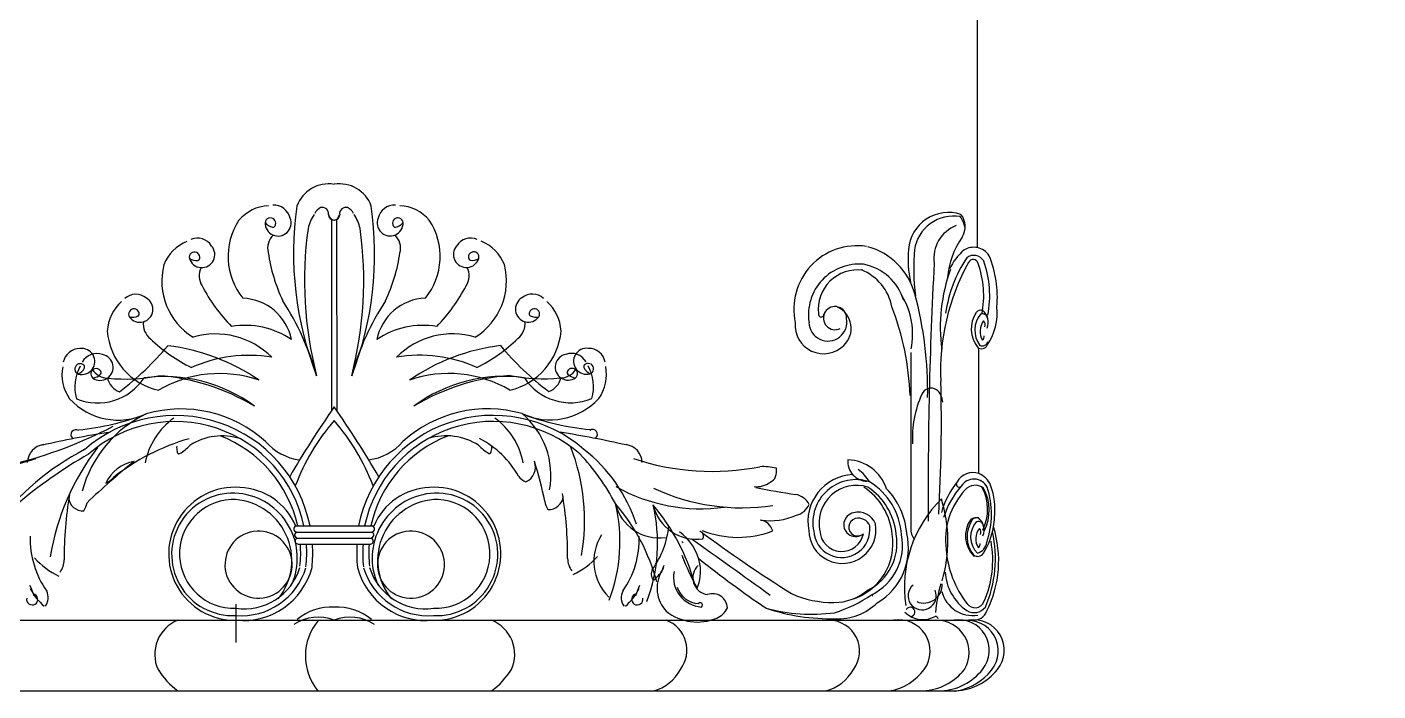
# Model space of a CAD drawing. Header units: millimetres. Extents: x -1550 to 1550, y 0 to 6000.
# Drawn here: x -907 to 2, y 4912 to 5359 of the extents above; entities that cross this region are included whole.
import ezdxf

# ---------------------------------------------------------------- set-up
doc = ezdxf.new("R2010")
doc.units = ezdxf.units.MM
doc.layers.add('L-07细线', color=8, linetype='Continuous')

msp = doc.modelspace()

# ---------------------------------------------------------------- wipeouts: each hides what was drawn before it
at = {"color": 250, "lineweight": -3}
msp.add_wipeout([(-1549.91, 0.24), (-1549.91, 565.12), (-1493.48, 565.13), (-1493.47, 615.39), (-1485.1, 615.39), (-1462.91, 615.39), (-1421.47, 636.15), (-1385.72, 673.92), (-1368.47, 735.39), (-1348.48, 735.39), (-1348.47, 1041), (-1383.27, 1041), (-1402.99, 1103.7), (-1422.48, 1125), (-1460.08, 1147.74), (-1486.12, 1174.92), (-1501.71, 1200.49), (-1516.24, 1250), (-1549.91, 1250), (-1549.91, 1300), (-1173.48, 1300), (-1194.21, 1310.64), (-1212.19, 1326.92), (-1225.31, 1347.5), (-1232.45, 1370.55), (-1233.74, 1385.78), (-1233.43, 1393.25), (-1228.5, 1416.24), (-1217.38, 1437.9), (-1201.79, 1455.11), (-1181.71, 1468.13), (-1159.06, 1475.46), (-1167.73, 1479.02), (-1171.5, 1487.96), (-1167.63, 1497.01), (-1159.06, 1500.46), (-1151.38, 1503.14), (-1145, 1510.16), (-1143.07, 1518.25), (-1145.06, 1526.47), (-1150.27, 1532.61), (-1167.56, 1539.89), (-1170.98, 1548.47), (-1167.63, 1556.99), (-1158.48, 1560.97), (-1162.48, 1564.04), (-1169.88, 1571.52), (-1176.6, 1581.78), (-1181.03, 1593.43), (-1182.35, 1615.33), (-1173.13, 1639.61), (-1162.38, 1651.54), (-1145.01, 1661.48), (-1135.68, 1664.01), (-1126.75, 1670.28), (-1126.75, 1670.28), (-1118.28, 1688.7), (-1118.28, 1701.97), (-1100, 1701.97), (-1100, 4899.77), (-1108.58, 4899.77), (-1115.54, 4904.26), (-1117.72, 4912.45), (-1133.6, 4916.82), (-1145.93, 4926.98), (-1150.07, 4935.78), (-1149.67, 4945.57), (-1145.07, 4953.71), (-1136.69, 4959.2), (-1128.62, 4959.69), (-1128.69, 4960.27), (-1134.87, 4961.38), (-1139.9, 4968.52), (-1146.65, 4996.45), (-1145.55, 5013.37), (-1143.24, 5022.78), (-1143.91, 5029), (-1141.32, 5050.81), (-1133.37, 5058.6), (-1133.37, 5141.98), (-1133.37, 5143.03), (-1136.16, 5142.64), (-1138.98, 5144.9), (-1144.53, 5157.28), (-1145.57, 5170.81), (-1145.04, 5188.25), (-1142.27, 5200.02), (-1132.56, 5210.7), (-1132.5, 5411.18), (-1157.93, 5391.91), (-1198.13, 5374.86), (-1214.73, 5371.44), (-1251.37, 5370.4), (-1281.91, 5383.41), (-1324.81, 5414.81), (-1351.85, 5447.97), (-1375.9, 5503.3), (-1380.54, 5528.54), (-1381.31, 5562.97), (-1373.53, 5605.08), (-1361.35, 5635.32), (-1330.2, 5679.61), (-1353.91, 5689.16), (-1363.17, 5707.29), (-1365.19, 5725.17), (-1360.49, 5744.33), (-1349.44, 5763.73), (-1326.29, 5780.09), (-1326.66, 5786.78), (-1331.74, 5790.27), (-1330.76, 5790.04), (-1330.68, 5790.3), (-1320.55, 5787.34), (-1315.53, 5782.65), (-1311.85, 5771.47), (-1314.84, 5761.12), (-1320.46, 5751.91), (-1325.46, 5744.81), (-1326.04, 5737.58), (-1320.85, 5729.84), (-1315.47, 5727.53), (-1305.06, 5725.27), (-1292.93, 5726.54), (-1275.86, 5731.25), (-1257.36, 5740.97), (-1242.22, 5749.9), (-1230.06, 5753.39), (-1237.72, 5766.82), (-1237.72, 5766.82), (-1250.42, 5778.2), (-1242.41, 5788.37), (-1234.4, 5798.53), (-1214.07, 5798.53), (-1214.07, 5833.49), (-1237.68, 5833.49), (-1237.7, 5847.04), (-1251.58, 5873.3), (-1285.65, 5900.19), (-1285.65, 6000.24), (-699.87, 6000.24), (-700.12, 6000.24), (-114.23, 6000.24), (-114.23, 5900.19), (-148.41, 5873.3), (-162.29, 5847.04), (-162.31, 5833.49), (-185.92, 5833.49), (-185.92, 5798.53), (-165.59, 5798.53), (-157.58, 5788.37), (-149.58, 5778.2), (-162.28, 5766.82), (-162.28, 5766.82), (-169.93, 5753.39), (-157.77, 5749.9), (-142.63, 5740.97), (-124.13, 5731.25), (-107.06, 5726.54), (-94.94, 5725.27), (-84.53, 5727.53), (-79.14, 5729.84), (-73.95, 5737.58), (-74.53, 5744.81), (-79.53, 5751.91), (-85.15, 5761.12), (-88.14, 5771.47), (-84.46, 5782.65), (-79.45, 5787.34), (-69.31, 5790.3), (-69.23, 5790.04), (-68.26, 5790.27), (-73.33, 5786.78), (-73.7, 5780.09), (-50.55, 5763.73), (-39.51, 5744.33), (-34.8, 5725.17), (-36.83, 5707.29), (-46.09, 5689.16), (-69.8, 5679.61), (-38.64, 5635.32), (-26.47, 5605.08), (-18.69, 5562.97), (-19.45, 5528.54), (-24.09, 5503.3), (-48.15, 5447.97), (-75.18, 5414.81), (-118.08, 5383.41), (-148.62, 5370.4), (-185.27, 5371.44), (-201.86, 5374.86), (-242.06, 5391.91), (-267.5, 5411.18), (-267.44, 5210.7), (-257.73, 5200.02), (-254.96, 5188.25), (-254.42, 5170.81), (-255.47, 5157.28), (-261.01, 5144.9), (-263.83, 5142.64), (-266.62, 5143.03), (-266.62, 5141.98), (-266.62, 5058.6), (-258.67, 5050.81), (-256.08, 5029), (-256.75, 5022.78), (-254.44, 5013.37), (-253.34, 4996.45), (-260.1, 4968.52), (-265.12, 4961.38), (-271.3, 4960.27), (-271.37, 4959.69), (-263.31, 4959.2), (-254.92, 4953.71), (-250.33, 4945.57), (-249.92, 4935.78), (-254.07, 4926.98), (-266.39, 4916.82), (-282.28, 4912.45), (-284.45, 4904.26), (-291.41, 4899.77), (-300, 4899.77), (-300, 1701.97), (-275.71, 1701.97), (-275.71, 1688.7), (-267.24, 1670.28), (-267.24, 1670.28), (-258.31, 1664.01), (-248.98, 1661.48), (-231.62, 1651.54), (-220.87, 1639.61), (-211.65, 1615.33), (-212.97, 1593.43), (-217.39, 1581.78), (-224.11, 1571.52), (-231.52, 1564.04), (-235.51, 1560.97), (-226.36, 1556.99), (-223.01, 1548.47), (-226.43, 1539.89), (-243.72, 1532.61), (-248.93, 1526.47), (-250.93, 1518.25), (-248.99, 1510.16), (-242.61, 1503.14), (-234.93, 1500.46), (-226.36, 1497.01), (-222.49, 1487.96), (-226.26, 1479.02), (-234.93, 1475.46), (-212.28, 1468.13), (-192.2, 1455.11), (-176.61, 1437.9), (-165.49, 1416.24), (-160.56, 1393.25), (-160.26, 1385.78), (-161.54, 1370.55), (-168.68, 1347.5), (-181.8, 1326.92), (-199.78, 1310.64), (-220.51, 1300), (0, 1300), (220.52, 1300), (199.79, 1310.64), (181.81, 1326.92), (168.69, 1347.5), (161.55, 1370.55), (160.26, 1385.78), (160.57, 1393.25), (165.5, 1416.24), (176.62, 1437.9), (192.21, 1455.11), (212.29, 1468.13), (234.94, 1475.46), (226.27, 1479.02), (222.5, 1487.96), (226.37, 1497.01), (234.94, 1500.46), (242.62, 1503.14), (249, 1510.16), (250.93, 1518.25), (248.94, 1526.47), (243.73, 1532.61), (226.44, 1539.89), (223.02, 1548.47), (226.37, 1556.99), (235.52, 1560.97), (231.52, 1564.04), (224.12, 1571.52), (217.4, 1581.78), (212.97, 1593.43), (211.65, 1615.33), (220.87, 1639.61), (231.62, 1651.54), (248.99, 1661.48), (258.32, 1664.01), (267.25, 1670.28), (267.25, 1670.28), (275.72, 1688.7), (275.72, 1701.97), (300, 1701.97), (300, 4899.77), (291.42, 4899.77), (284.46, 4904.26), (282.28, 4912.45), (266.4, 4916.82), (254.07, 4926.98), (249.93, 4935.78), (250.33, 4945.57), (254.93, 4953.71), (263.31, 4959.2), (271.38, 4959.69), (271.31, 4960.27), (265.13, 4961.38), (260.1, 4968.52), (253.35, 4996.45), (254.45, 5013.37), (256.76, 5022.78), (256.09, 5029), (258.68, 5050.81), (266.63, 5058.6), (266.63, 5141.98), (266.63, 5143.03), (263.84, 5142.64), (261.02, 5144.9), (255.47, 5157.28), (254.43, 5170.81), (254.96, 5188.25), (257.73, 5200.02), (267.44, 5210.7), (267.5, 5411.18), (242.07, 5391.91), (201.87, 5374.86), (185.27, 5371.44), (148.63, 5370.4), (118.09, 5383.41), (75.19, 5414.81), (48.15, 5447.97), (24.1, 5503.3), (19.46, 5528.54), (18.69, 5562.97), (26.47, 5605.08), (38.65, 5635.32), (69.8, 5679.61), (46.09, 5689.16), (36.83, 5707.29), (34.81, 5725.17), (39.51, 5744.33), (50.56, 5763.73), (73.71, 5780.09), (73.34, 5786.78), (68.26, 5790.27), (69.24, 5790.04), (69.32, 5790.3), (79.45, 5787.34), (84.47, 5782.65), (88.15, 5771.47), (85.16, 5761.12), (79.54, 5751.91), (74.54, 5744.81), (73.96, 5737.58), (79.15, 5729.84), (84.53, 5727.53), (94.94, 5725.27), (107.07, 5726.54), (124.14, 5731.25), (142.64, 5740.97), (157.78, 5749.9), (169.94, 5753.39), (162.28, 5766.82), (162.28, 5766.82), (149.58, 5778.2), (157.59, 5788.37), (165.6, 5798.53), (185.93, 5798.53), (185.93, 5833.49), (162.32, 5833.49), (162.3, 5847.04), (148.42, 5873.3), (114.35, 5900.19), (114.35, 6000.24), (700.13, 6000.24), (699.88, 6000.24), (1285.77, 6000.24), (1285.77, 5900.19), (1251.59, 5873.3), (1237.71, 5847.04), (1237.69, 5833.49), (1214.08, 5833.49), (1214.08, 5798.53), (1234.41, 5798.53), (1242.42, 5788.37), (1250.42, 5778.2), (1237.72, 5766.82), (1237.72, 5766.82), (1230.07, 5753.39), (1242.23, 5749.9), (1257.37, 5740.97), (1275.87, 5731.25), (1292.94, 5726.54), (1305.06, 5725.27), (1315.47, 5727.53), (1320.86, 5729.84), (1326.05, 5737.58), (1325.47, 5744.81), (1320.47, 5751.91), (1314.85, 5761.12), (1311.86, 5771.47), (1315.54, 5782.65), (1320.55, 5787.34), (1330.69, 5790.3), (1330.77, 5790.04), (1331.74, 5790.27), (1326.67, 5786.78), (1326.3, 5780.09), (1349.45, 5763.73), (1360.49, 5744.33), (1365.2, 5725.17), (1363.17, 5707.29), (1353.91, 5689.16), (1330.2, 5679.61), (1361.36, 5635.32), (1373.53, 5605.08), (1381.31, 5562.97), (1380.55, 5528.54), (1375.91, 5503.3), (1351.85, 5447.97), (1324.82, 5414.81), (1281.92, 5383.41), (1251.38, 5370.4), (1214.73, 5371.44), (1198.14, 5374.86), (1157.94, 5391.91), (1132.5, 5411.18), (1132.56, 5210.7), (1142.27, 5200.02), (1145.04, 5188.25), (1145.58, 5170.81), (1144.53, 5157.28), (1138.99, 5144.9), (1136.17, 5142.64), (1133.38, 5143.03), (1133.38, 5141.98), (1133.38, 5058.6), (1141.33, 5050.81), (1143.92, 5029), (1143.25, 5022.78), (1145.56, 5013.37), (1146.66, 4996.45), (1139.9, 4968.52), (1134.88, 4961.38), (1128.7, 4960.27), (1128.63, 4959.69), (1136.69, 4959.2), (1145.08, 4953.71), (1149.67, 4945.57), (1150.08, 4935.78), (1145.93, 4926.98), (1133.61, 4916.82), (1117.72, 4912.45), (1115.55, 4904.26), (1108.59, 4899.77), (1100, 4899.77), (1100, 1701.97), (1118.29, 1701.97), (1118.29, 1688.7), (1126.76, 1670.28), (1126.76, 1670.28), (1135.69, 1664.01), (1145.02, 1661.48), (1162.38, 1651.54), (1173.13, 1639.61), (1182.35, 1615.33), (1181.03, 1593.43), (1176.61, 1581.78), (1169.89, 1571.52), (1162.48, 1564.04), (1158.49, 1560.97), (1167.64, 1556.99), (1170.99, 1548.47), (1167.57, 1539.89), (1150.28, 1532.61), (1145.07, 1526.47), (1143.07, 1518.25), (1145.01, 1510.16), (1151.39, 1503.14), (1159.07, 1500.46), (1167.64, 1497.01), (1171.51, 1487.96), (1167.74, 1479.02), (1159.07, 1475.46), (1181.72, 1468.13), (1201.8, 1455.11), (1217.39, 1437.9), (1228.51, 1416.24), (1233.44, 1393.25), (1233.74, 1385.78), (1232.46, 1370.55), (1225.32, 1347.5), (1212.2, 1326.92), (1194.22, 1310.64), (1173.49, 1300), (1549.91, 1300), (1549.91, 1250), (1516.24, 1250), (1501.71, 1200.49), (1486.12, 1174.92), (1460.08, 1147.74), (1422.49, 1125), (1402.99, 1103.7), (1383.28, 1041), (1348.48, 1041), (1348.48, 735.39), (1368.48, 735.39), (1385.73, 673.92), (1421.47, 636.15), (1462.91, 615.39), (1485.11, 615.39), (1493.48, 615.39), (1493.49, 565.13), (1549.91, 565.12), (1550.09, 0.24)], dxfattribs=at)

# ---------------------------------------------------------------- next in the draw order: linework, layer by layer
for p, q in [((-267.25, 5210.7), (-267.32, 5411.18)), ((-266.44, 5058.6), (-266.44, 5143.03))]:
    msp.add_line(p, q)
for centre, radius, start, end in [((-269.85, 5198.36), 12.43, 32.68109, 78.4257), ((-327.81, 5177.27), 73.85, 354.97439, 22.11159), ((-293.72, 5167.06), 39.65, 326.03339, 5.4224), ((-264.52, 5146.62), 4.07, 229.64142, 335.06715), ((-271.65, 5045.33), 14.26, 22.60843, 68.55204), ((-302.55, 5034.52), 46.97, 353.24806, 20.28802), ((-305.1, 5031.15), 49.25, 350.22058, 357.50007), ((-329.01, 5000.01), 75.94, 333.60972, 17.44874), ((-269.51, 4969.11), 8.99, 259.69858, 341.49552), ((-269.79, 4939.86), 20.46, 321.01014, 99.50631), ((-284.02, 4950.97), 38.52, 273.62058, 321.48457), ((-288.01, 4950.51), 38.52, 278.07147, 279.587)]:
    msp.add_arc(centre, radius, start, end)
at = {"layer": 'L-07细线'}
for p, q in [((-701.71, 5229.37), (-701.71, 5100.91)), ((-698.32, 5229.37), (-698.17, 5100.91)), ((-312.23, 5140.03), (-312.09, 5021.77)), ((-725.72, 5023.42), (-674.16, 5023.42)), ((-725.22, 5019.35), (-674.66, 5019.35)), ((-724.74, 5015.28), (-675.14, 5015.28)), ((-724.24, 5011.22), (-675.64, 5011.22)), ((-466.12, 5012.95), (-465.35, 5012.18)), ((-267.62, 5002.96), (-269.82, 5003.11)), ((-766.05, 4970.76), (-766.05, 4944.97)), ((-1126, 4960.03), (-273.17, 4960.03)), ((-1116.56, 4912.57), (-281.37, 4912.57))]:
    msp.add_line(p, q, dxfattribs=at)
for centre, radius, start, end in [((-703.77, 5230.88), 22.55, 80.43464, 160.23052), ((-696.26, 5230.89), 22.55, 19.82211, 99.61799), ((-742.73, 5210.71), 28.06, 93.04502, 139.455), ((-740.5, 5227.91), 11.18, 12.84404, 93.92707), ((-503.62, 5206.4), 223.68, 171.74791, 201.49448), ((-705.79, 5230.3), 7.89, 115.13365, 155.82664), ((-707.94, 5233.42), 4.19, 350.15795, 106.64875), ((-692.1, 5233.43), 4.19, 73.40388, 189.89468), ((-694.25, 5230.3), 7.89, 24.22599, 64.91898), ((-896.49, 5206.25), 223.78, 338.56113, 8.29407), ((-659.53, 5227.94), 11.18, 86.12556, 167.20859), ((-657.28, 5210.75), 28.06, 40.59763, 87.00761), ((-286.74, 5207.05), 27.17, 72.2481, 175.03521), ((-726.76, 5204.58), 44.56, 146.84409, 219.08358), ((-742.87, 5226.96), 3.57, 342.97859, 173.81648), ((-737.69, 5227.09), 8.74, 178.31682, 22.22272), ((-739.75, 5232.59), 8.48, 218.19065, 258.85413), ((-741.35, 5226.18), 1.92, 268.7316, 351.93044), ((-687.57, 5215.99), 30.88, 146.91969, 165.93216), ((-700.16, 5232.78), 3.65, 181.21293, 269.13151), ((-699.88, 5232.78), 3.65, 181.26556, 267.8259), ((-700.16, 5232.78), 3.65, 272.22673, 358.78707), ((-699.88, 5232.78), 3.65, 270.92112, 358.83971), ((-712.45, 5215.98), 30.88, 14.12047, 33.13294), ((-662.34, 5227.12), 8.74, 157.82991, 1.73581), ((-657.16, 5227), 3.57, 6.23615, 197.07404), ((-658.68, 5226.22), 1.92, 188.12219, 271.32103), ((-660.28, 5232.62), 8.48, 281.1985, 321.86198), ((-673.25, 5204.61), 44.56, 320.96905, 33.20854), ((-283.38, 5205.1), 26.68, 80.35228, 171.25361), ((-273.34, 5203.5), 23.35, 110.70049, 188.33428), ((-291.3, 5221.72), 15.72, 9.13413, 37.98315), ((-288.68, 5224.75), 13.09, 327.02596, 38.64866), ((-791.92, 5205.73), 11.18, 31.84404, 112.92707), ((-732.39, 5210.2), 12.3, 134.30315, 194.17518), ((-464.43, 5188.56), 255.5, 172.1426, 194.53431), ((-935.57, 5188.35), 255.5, 345.51832, 7.91004), ((-667.62, 5210.23), 12.3, 345.87745, 45.74948), ((-608.08, 5205.81), 11.18, 67.12556, 148.20859), ((-230.95, 5185.3), 56.83, 145.34273, 174.73575), ((-788.44, 5188.74), 28.06, 112.04502, 158.455), ((-793.86, 5204.06), 3.57, 1.97859, 192.81648), ((-789, 5205.87), 8.74, 197.31682, 41.22272), ((-632.83, 5223.34), 112.65, 188.24149, 205.50675), ((-767.2, 5223.28), 112.65, 334.54588, 351.81114), ((-611.01, 5205.95), 8.74, 138.82991, 342.73581), ((-606.15, 5204.14), 3.57, 347.23615, 178.07404), ((-611.55, 5188.82), 28.06, 21.59763, 68.00761), ((-348.2, 5169.18), 42.67, 81.61515, 192.41272), ((-353.56, 5167.14), 45.82, 15.56451, 74.07505), ((-235.51, 5203.21), 78.53, 175.48023, 191.76682), ((-144.42, 5197.34), 165.78, 175.76687, 186.6702), ((-254.96, 5182.77), 33.79, 129.07501, 156.9144), ((-269.85, 5198.36), 12.43, 78.4257, 121.0684), ((-771.34, 5188.15), 44.56, 165.84409, 238.08358), ((-792.75, 5210.39), 8.48, 237.19065, 277.85413), ((-792.17, 5203.82), 1.92, 287.7316, 10.93044), ((-778.5, 5191.63), 12.3, 153.30315, 213.17518), ((-621.5, 5191.7), 12.3, 326.87745, 26.74948), ((-607.84, 5203.9), 1.92, 169.12219, 252.32103), ((-607.27, 5210.48), 8.48, 262.1985, 302.86198), ((-628.65, 5188.21), 44.56, 301.96905, 14.20854), ((-346.95, 5165.42), 34.07, 84.90943, 188.60683), ((-350.63, 5164.7), 35.3, 17.01042, 79.05434), ((2507.02, 5049.31), 2807.51, 176.92085, 180.46126), ((-141.71, 5127.76), 150.46, 151.04814, 182.77514), ((-198.4, 5153.47), 91.29, 146.55028, 171.83872), ((-269.86, 5197.52), 7.84, 31.40526, 126.89138), ((-270.24, 5199.14), 3.45, 14.39471, 154.96093), ((-327.85, 5178.26), 64.71, 348.97278, 19.62499), ((-327.85, 5178.26), 68.77, 348.97278, 19.62499), ((-327.85, 5178.26), 68.77, 348.97278, 19.62499), ((-348, 5169.16), 26.4, 82.33961, 186.78259), ((-358.03, 5164.18), 33.83, 11.06593, 68.18404), ((-175.53, 5156.74), 116.81, 160.38306, 187.24933), ((569.17, 5100.91), 861.38, 174.02862, 174.09452), ((-833.33, 5168.01), 11.18, 50.84404, 131.92707), ((-688.63, 5236.46), 112.65, 207.24149, 224.50675), ((-711.4, 5236.45), 112.65, 315.54588, 332.81114), ((-566.64, 5168.13), 11.18, 48.12556, 129.20859), ((-554.64, 5113.86), 253.83, 359.10221, 14.97194), ((-824.51, 5153.08), 28.06, 131.04502, 177.455), ((-830.61, 5169.1), 8.74, 216.31682, 60.22272), ((-762.48, 5142.09), 34.42, 11.13071, 88.11183), ((-889.12, 5074.68), 184.23, 15.67098, 32.92996), ((-510.76, 5074.86), 184.23, 147.12267, 164.38165), ((-637.47, 5142.19), 34.38, 91.94944, 168.97747), ((-569.36, 5169.22), 8.74, 119.82991, 323.73581), ((-575.45, 5153.2), 28.06, 2.59763, 49.00761), ((-363.17, 5163.18), 7.79, 358.5202, 297.29501), ((-367.86, 5156.34), 15.63, 312.66911, 65.98485), ((-496.95, 5104.55), 184.38, 2.05127, 21.01619), ((-361.17, 5152.49), 50.21, 348.55489, 30.59593), ((-834.62, 5165.8), 3.57, 20.97859, 211.81648), ((-835.63, 5172.16), 8.48, 256.19065, 296.85413), ((-832.94, 5166.13), 1.92, 306.7316, 29.93044), ((-816.04, 5159.05), 12.3, 172.30315, 232.17518), ((-583.92, 5159.16), 12.3, 307.87745, 7.74948), ((-567.03, 5166.25), 1.92, 150.12219, 233.32103), ((-565.36, 5165.93), 3.57, 328.23615, 159.07404), ((-564.35, 5172.28), 8.48, 243.1985, 283.86198), ((-367.89, 5160.49), 12.75, 180.7624, 11.23641), ((-372.46, 5165.7), 1.79, 168.93622, 7.1857), ((-251.78, 5155.9), 19.75, 146.31312, 218.84675), ((-252.23, 5155.01), 16.89, 139.51504, 216.92419), ((-264.92, 5164.56), 4.01, 75.0994, 145.04237), ((-254.27, 5154.3), 11.38, 141.54332, 211.97594), ((-263.85, 5162.74), 3.31, 5.2487, 109.71488), ((-270.5, 5160.36), 10.44, 337.74731, 50.7172), ((-266.04, 5158.83), 3.83, 337.58387, 41.75394), ((-808.14, 5158.09), 44.56, 184.84409, 257.08358), ((-779.74, 5098.79), 53.72, 45.19315, 106.38655), ((-759.73, 5103.04), 55.23, 55.81581, 99.63155), ((-640.18, 5103.19), 55.14, 80.41328, 124.26656), ((-620.16, 5098.92), 53.66, 73.65649, 134.88816), ((-591.82, 5158.19), 44.56, 282.96905, 355.20854), ((-370.83, 5158.33), 19.12, 174.93886, 315.1844), ((-871.14, 5131.49), 11.18, 88.84404, 169.92707), ((-869.66, 5134.01), 8.74, 254.31682, 98.22272), ((-963.25, 5271.3), 197.48, 307.04209, 320.07661), ((-745.67, 5230.7), 112.65, 226.24149, 243.50675), ((-827.97, 5008.93), 136.59, 55.44171, 83.20177), ((-571.82, 5009.05), 136.59, 96.85086, 124.61093), ((-654.36, 5230.74), 112.65, 296.54588, 313.81114), ((-436.88, 5271.3), 197.25, 219.93953, 232.98184), ((-530.24, 5134.17), 8.74, 81.82991, 285.73581), ((-528.76, 5131.64), 11.18, 10.12556, 91.20859), ((-264.14, 5148.73), 4.18, 247.67345, 339.17124), ((-265.84, 5150.88), 3.12, 307.3805, 7.83226), ((-859.58, 5128.16), 11.18, 69.84404, 150.92707), ((-857.36, 5130.07), 8.74, 235.31682, 79.22272), ((-757.17, 5043.05), 95.09, 80.747, 114.05467), ((-642.66, 5043.23), 94.96, 65.9819, 99.3117), ((-542.58, 5130.21), 8.74, 100.82991, 304.73581), ((-540.36, 5128.3), 11.18, 29.12556, 110.20859), ((-854.99, 5125.15), 28.06, 169.04502, 215.455), ((-846.38, 5116.91), 28.06, 150.04502, 196.455), ((-870.79, 5128.95), 3.57, 58.97859, 249.81648), ((-875.5, 5133.34), 8.48, 294.19065, 334.85413), ((-869.67, 5130.24), 1.92, 344.7316, 67.93044), ((-860.08, 5125.65), 3.57, 39.97859, 230.81648), ((-852, 5135.07), 12.3, 210.30315, 270.17518), ((-863.1, 5131.33), 8.48, 275.19065, 315.85413), ((-858.6, 5126.5), 1.92, 325.7316, 48.93044), ((-840.66, 5234.85), 112.65, 264.24149, 281.50675), ((-828.78, 4978.93), 145.92, 58.98239, 85.83593), ((-776.99, 5044.98), 80.9, 70.87898, 120.54223), ((-622.85, 5045.14), 80.82, 59.49427, 109.18361), ((-570.98, 4979.05), 145.92, 94.2167, 121.07024), ((-559.34, 5234.98), 112.65, 258.54588, 275.81114), ((-547.91, 5135.21), 12.3, 269.87745, 329.74948), ((-541.34, 5126.65), 1.92, 131.12219, 214.32103), ((-536.84, 5131.48), 8.48, 224.1985, 264.86198), ((-539.86, 5125.8), 3.57, 309.23615, 140.07404), ((-530.23, 5130.4), 1.92, 112.12219, 195.32103), ((-524.4, 5133.5), 8.48, 205.1985, 245.86198), ((-529.11, 5129.11), 3.57, 290.23615, 121.07404), ((-553.55, 5117.05), 28.06, 343.59763, 30.00761), ((-544.9, 5125.3), 28.06, 324.59763, 11.00761), ((-859.01, 5143.45), 37.32, 247.50378, 326.69978), ((-840.32, 5125.31), 12.3, 191.30315, 251.17518), ((-814.06, 5022.07), 101.82, 53.56616, 97.76278), ((-585.74, 5022.17), 101.82, 82.28985, 126.48647), ((-540.93, 5143.54), 37.27, 213.31259, 292.56293), ((-559.62, 5125.44), 12.3, 288.87745, 348.74948), ((-298.63, 5109.57), 6.58, 55.61892, 158.98603), ((-1304.03, 5092.02), 1012.44, 356.56995, 1.61039), ((-845.18, 5139.18), 44.56, 222.84409, 295.08358), ((-554.73, 5139.31), 44.56, 244.96905, 317.20854), ((-554.73, 5139.31), 44.56, 244.96905, 317.20854), ((-239.67, 5082.55), 71.43, 155.70992, 183.15665), ((-302.13, 5106.15), 11.42, 2.34469, 50.81614), ((-888.57, 5261), 173.72, 275.49611, 291.0059), ((-791.13, 5025.77), 81.08, 115.70346, 164.90773), ((-806.84, 5005.19), 92.49, 11.36315, 131.25669), ((-803, 5017.45), 84.64, 47.76485, 105.97666), ((-208.45, 4757.07), 601.28, 144.8267, 150.13481), ((-1191.43, 4757.07), 601.28, 29.86519, 35.1733), ((-592.95, 5005.29), 92.49, 48.79594, 168.69892), ((-596.8, 5017.54), 84.64, 74.07597, 132.28779), ((-596.8, 5017.54), 84.64, 74.07597, 132.28779), ((-511.46, 5261.17), 173.72, 249.04673, 264.55652), ((-608.09, 5057.56), 53.88, 349.57346, 50.17155), ((-989.79, 5362.53), 306.56, 270.59954, 297.42551), ((-873.78, 5084.91), 3.2, 54.57086, 229.64454), ((-806.84, 5005.19), 88.42, 11.89318, 131.25899), ((-779.85, 5056.9), 48.03, 125.70516, 169.31743), ((-590.48, 4999.19), 144.98, 139.02218, 159.32814), ((-809.4, 4999.19), 144.98, 20.67186, 40.97782), ((-592.95, 5005.29), 88.42, 48.79364, 168.17187), ((-619.99, 5056.97), 48.03, 10.7352, 54.34747), ((-526.08, 5085.07), 3.2, 310.40809, 125.48177), ((-756.3, 4473.2), 620.47, 98.86147, 103.03224), ((-756.25, 4938.83), 149.08, 106.09517, 128.20393), ((-775.21, 5043.54), 40.44, 72.6912, 122.60384), ((-806.84, 5005.19), 84.36, 12.47549, 69.00044), ((-718.23, 5104.61), 37.1, 221.31645, 262.33012), ((-718.23, 5104.61), 37.1, 221.31645, 262.33012), ((-681.64, 5104.63), 37.1, 277.65682, 318.73618), ((-681.64, 5104.63), 37.1, 277.65682, 318.73618), ((-592.95, 5005.29), 84.36, 111.0522, 167.59284), ((-624.61, 5043.6), 40.44, 57.44879, 107.36144), ((-629.78, 5027.39), 61.29, 28.77203, 63.33206), ((-643, 4473.25), 620.47, 77.0204, 81.19116), ((-788.2, 4920.4), 173.66, 117.29279, 143.55625), ((-707.21, 4794.96), 318.61, 119.71707, 130.3826), ((-893.62, 5065.54), 12.75, 98.42879, 177.55649), ((-729.22, 4976.46), 163.73, 142.44678, 170.82328), ((-798.26, 5075.98), 7.64, 171.70499, 198.92086), ((-804.29, 5073.22), 1.23, 166.62246, 290.11158), ((-821.26, 5100.67), 33.47, 301.29414, 316.43485), ((-578.62, 5100.78), 33.47, 223.61778, 238.75849), ((-595.56, 5073.31), 1.23, 249.94105, 13.43018), ((-601.59, 5076.07), 7.64, 341.13177, 8.34765), ((-668.31, 5026.98), 136.73, 350.12174, 21.18953), ((-645.17, 4967.35), 152.04, 27.95468, 43.40021), ((-597.75, 4990.97), 106.58, 18.35664, 51.92747), ((-505.55, 5065.54), 12.75, 2.44351, 81.57121), ((-953.35, 5226.72), 166.59, 258.84883, 288.50591), ((-531.5, 4689.06), 484.25, 128.74077, 133.71399), ((-830.38, 5041.65), 25.46, 99.40009, 155.47422), ((-575.32, 5062.97), 10.76, 293.87091, 21.40367), ((-766.34, 5000.62), 211.68, 10.72194, 18.24467), ((-445.81, 5226.72), 166.59, 251.49409, 281.15117), ((-411.98, 5022.43), 40.88, 76.74108, 92.26745), ((-418.61, 5060.77), 16.07, 345.02178, 5.14172), ((-341.47, 5066.62), 13.08, 174.58183, 270.2204), ((-355.33, 5039.65), 28.22, 18.14125, 88.2946), ((-363.28, 5038.95), 27.36, 31.08918, 54.79274), ((-857.47, 5062.85), 11.33, 290.25941, 322.70821), ((-567.05, 5063.77), 11.33, 217.34442, 249.79322), ((-415.75, 5064.34), 14.53, 262.91958, 307.81668), ((-409.12, 5058.91), 6.46, 290.69102, 339.26455), ((-349.5, 5026.24), 31.87, 93.32569, 190.82725), ((-349.05, 5025.59), 28.99, 71.48074, 191.26534), ((-363.68, 5014.47), 45.38, 3.76484, 58.30952), ((-237.95, 5017.81), 55.61, 140.69073, 164.77114), ((-279.53, 5051.55), 2.09, 134.23774, 298.92995), ((-270.42, 5047.21), 12.06, 70.70091, 151.09161), ((-269.69, 5044.89), 10.05, 27.34538, 148.6159), ((-627.81, 5002.3), 253.71, 170.46845, 180.37264), ((-868.84, 5043.29), 9.78, 184.41132, 273.51728), ((-766.49, 5004.68), 44.77, 85.97042, 270.5676), ((-768.09, 5004.33), 41.18, 84.17487, 272.83906), ((-768.57, 5001.72), 43.83, 335.88362, 83.88865), ((-765.05, 5006.79), 42.58, 22.92447, 87.70735), ((-630.6, 5001.72), 43.83, 96.11135, 204.11638), ((-630.6, 5001.72), 43.83, 96.11135, 204.11638), ((-634.12, 5006.79), 42.58, 92.29265, 157.07553), ((-632.68, 5004.68), 44.77, 269.4324, 94.02958), ((-631.08, 5004.33), 41.18, 267.16094, 95.82513), ((-555.66, 5044.22), 9.78, 266.53535, 355.64131), ((-796.65, 5003.01), 253.71, 359.67999, 9.58418), ((-453.54, 5151.44), 116.44, 240.71874, 277.90704), ((-426.05, 5173.99), 138.34, 244.70889, 278.80245), ((-323.35, 5499.82), 460, 258.33782, 261.72661), ((-391.84, 5032.1), 12.73, 27.37647, 79.57287), ((-348.68, 5025.45), 25.26, 72.48592, 191.1305), ((-367.49, 5013.68), 43, 5.62825, 56.49392), ((-364.82, 5013.68), 43, 5.62825, 56.49392), ((-362.36, 5015.03), 47.55, 4.0128, 44.61769), ((-235.5, 5012.03), 57.28, 138.30385, 162.56278), ((-240.14, 5014.25), 48.7, 136.94672, 187.84382), ((-268.77, 5041.77), 9.01, 51.86212, 140.57638), ((-291.78, 5034.66), 31.24, 333.44672, 28.4161), ((-290.68, 5034), 31.24, 333.44672, 28.4161), ((-315.84, 5031.58), 57.92, 340.76751, 18.03502), ((-882.83, 5042.22), 16.98, 329.20341, 349.33069), ((-767.33, 5004.67), 36.61, 92.99741, 272.01458), ((-769.35, 5000.33), 40.9, 320.69541, 89.85408), ((-629.82, 5000.33), 40.9, 90.14592, 219.30459), ((-629.82, 5000.33), 40.9, 90.14592, 219.30459), ((-631.83, 5004.67), 36.61, 267.98542, 87.00259), ((-541.67, 5043.16), 16.98, 190.72194, 210.84922), ((-617.42, 5012.69), 109.66, 339.07723, 13.6804), ((-481.52, 5045.58), 30.16, 193.33857, 278.15744), ((-612.08, 4951.07), 133.7, 15.13116, 40.75374), ((-592.11, 5011.82), 109.66, 339.02459, 13.62777), ((-456.18, 5044.58), 30.16, 193.28594, 278.10481), ((-586.83, 4950.19), 133.7, 15.07853, 40.7011), ((-392.04, 5042.72), 12.45, 283.43684, 337.4714), ((-233.62, 4982.28), 82.87, 134.27106, 188.61607), ((-380.77, 5013.32), 93.52, 343.41818, 17.56545), ((-414.69, 5017.37), 10.04, 15.7295, 83.10595), ((-406.92, 5071.72), 44.79, 262.34758, 293.37412), ((-358.21, 5020.84), 22.6, 180.46623, 10.44364), ((-349.22, 5024.33), 8.04, 100.07045, 310.65767), ((-347.96, 5022.62), 5.93, 105.5013, 312.15181), ((-347.36, 5020.48), 12.22, 21.39885, 105.5013), ((-347.36, 5020.48), 8.16, 21.39885, 105.5013), ((-255.85, 5016.76), 19.53, 146.08709, 224.3376), ((-254.59, 5016.29), 19.75, 146.31312, 218.84675), ((-267.83, 5020.86), 8.06, 91.64267, 120.96895), ((-256.67, 5016.03), 15.25, 137.33992, 225.49832), ((-267.74, 5024.95), 4.01, 75.0994, 145.04237), ((-266.66, 5023.13), 3.31, 5.2487, 109.71488), ((-273.31, 5020.75), 10.44, 337.74731, 50.7172), ((-843.33, 5014.8), 61.07, 178.38291, 215.10092), ((-750.84, 4997.42), 22.56, 284.38003, 284.01253), ((-725.07, 5021.43), 2.09, 108.06693, 274.06951), ((-724.48, 5017.37), 2.09, 108.06693, 274.06951), ((-724.09, 5013.3), 2.09, 108.06693, 274.06951), ((-675.79, 5013.3), 2.09, 265.93049, 71.93307), ((-675.4, 5017.37), 2.09, 265.93049, 71.93307), ((-674.81, 5021.43), 2.09, 265.93049, 71.93307), ((-648.33, 4997.42), 22.56, 255.98747, 255.61997), ((-648.33, 4997.42), 22.56, 255.98747, 255.61997), ((-491.81, 4999.53), 33.51, 147.59452, 225.44592), ((-555.83, 5014.8), 61.07, 324.89908, 1.61709), ((-532.1, 5028.34), 57.34, 323.46718, 355.13895), ((-488.54, 4991.06), 35.23, 11.22177, 53.88114), ((149.35, 5836.68), 1015.35, 233.54093, 237.7485), ((-428.32, 5080.75), 64.98, 248.23525, 290.99915), ((-457, 5016.45), 5.35, 341.29738, 30.92066), ((-358.57, 5021.16), 18.94, 182.54311, 6.93902), ((-358.57, 5021.17), 14.88, 183.33781, 348.6025), ((-363.4, 5011.52), 39.22, 286.61796, 9.35366), ((-356.34, 5011.67), 34.87, 295.71471, 10.29896), ((-354.69, 5010.44), 36.96, 296.02027, 10.9261), ((-356.09, 5008.4), 42.36, 300.33685, 13.60061), ((-302.08, 5020.96), 10.04, 175.41461, 219.63543), ((-257.08, 5014.69), 11.38, 141.54332, 211.97594), ((-268.85, 5019.22), 3.83, 337.58387, 41.75394), ((-305.1, 5031.15), 49.25, 328.02211, 350.22058), ((-337.3, 5001.43), 82.03, 336.64721, 12.66676), ((-806.84, 5005.19), 84.36, 353.95706, 4.09488), ((-806.84, 5005.19), 88.42, 353.95706, 3.90627), ((-806.84, 5005.19), 92.49, 353.95706, 3.73428), ((-592.33, 5005.19), 92.49, 176.26572, 186.04294), ((-592.33, 5005.19), 88.42, 176.09373, 186.04294), ((-592.33, 5005.19), 84.36, 175.90512, 186.04294), ((-6546.82, -3552.18), 10509.22, 54.249531, 54.604286), ((-221.79, 5012.49), 66.77, 184.19785, 218.23677), ((-269.3, 5013.08), 8.17, 283.72772, 355.87654), ((-268.65, 5011.27), 3.12, 307.3805, 7.83226), ((-326.77, 5000.47), 69.69, 336.24699, 10.44505), ((-862.76, 5036.84), 52.16, 222.00022, 244.50689), ((-894.92, 5000.57), 13.4, 322.12765, 0.37264), ((-529.54, 5001.52), 13.4, 179.67999, 217.92498), ((-561.74, 5037.77), 52.16, 295.54575, 318.05241), ((-276.81, 5077.73), 203.31, 201.3445, 208.23652), ((-482.31, 4992.97), 28.75, 336.56152, 9.90065), ((-9.65, 5556.95), 711.74, 231.31541, 235.82379), ((-267.19, 5007.59), 4.61, 232.92682, 326.87883), ((-761.21, 5007.73), 47.94, 264.20926, 345.16742), ((-760.57, 5007.01), 39.31, 261.98751, 342.88129), ((-762.44, 5008.51), 45.45, 265.44818, 343.20525), ((-637.96, 5007.73), 47.94, 194.83258, 275.79074), ((-636.73, 5008.51), 45.45, 196.79475, 274.55182), ((-638.6, 5007.01), 39.31, 197.11871, 278.01249), ((-479.7, 4991.13), 7.04, 154.03455, 215.50211), ((-503.73, 5008.67), 28.73, 311.15187, 332.49596), ((-460.38, 4981.54), 22.43, 149.75355, 223.55431), ((-433.8, 4976.89), 48.65, 155.73612, 161.96019), ((-451.66, 4988.98), 20.11, 169.32158, 266.26374), ((-447.45, 4988.52), 11.33, 132.58867, 262.80351), ((-255.29, 4994.5), 33.9, 183.5093, 235.59894), ((-967.91, 4954.94), 69.5, 18.03981, 24.26388), ((-868, 5000.34), 41.04, 207.50404, 228.84813), ((-902.34, 4975.28), 10.05, 324.49789, 25.96545), ((-496.83, 4975.28), 10.05, 154.03455, 215.50211), ((-531.16, 5000.34), 41.04, 311.15187, 332.49596), ((-431.26, 4954.94), 69.5, 155.73612, 161.96019), ((-454.56, 4986.63), 15.28, 196.79785, 268.34868), ((-363.74, 5006.87), 34.9, 269.85455, 311.10901), ((-304.52, 4976.48), 9.45, 130.08468, 22.87919), ((-303.36, 4983.95), 12.35, 247.14234, 2.5315), ((-212.62, 4959.82), 83.1, 162.68123, 176.28972), ((-270.59, 4984.5), 21.31, 194.07345, 279.33752), ((-903.06, 4974.07), 3.75, 166.78096, 77.55094), ((-496.11, 4974.07), 3.75, 102.44906, 13.21904), ((-453.91, 4970.19), 1.59, 306.37951, 133.099), ((-445.46, 4967.88), 10, 2.92644, 109.97406), ((-364.52, 5039.96), 68, 245.71293, 270.57571), ((-389.2, 5050.22), 88.88, 286.77406, 304.79654), ((-361.01, 4998.42), 37.4, 266.98744, 314.7037), ((-386.02, 5025.32), 68.68, 314.5635, 314.57727), ((-268.96, 4974.96), 6.51, 215.72309, 336.82326), ((-710.71, 4932.97), 29.12, 68.29707, 124.17013), ((-702.35, 4933.99), 34.85, 86.0275, 130.32574), ((-697.52, 4933.99), 34.85, 49.67426, 93.9725), ((-689.17, 4932.97), 29.12, 55.82987, 111.70293), ((-455.76, 4992.46), 33.64, 231.62897, 293.13606), ((-448.32, 4974.56), 14.25, 293.91615, 334.37673), ((-365.6, 5100.58), 139.53, 251.67812, 271.07751), ((-379.26, 5077.54), 113.51, 254.57069, 277.95677), ((-304.14, 4977.41), 16.97, 224.72358, 301.07509), ((-312.53, 4965.62), 3.16, 275.75018, 147.59825), ((-303.71, 4953.19), 12.77, 38.11996, 49.28462), ((-269.54, 4974.61), 9.45, 238.75528, 322.91923), ((-795.96, 4937.16), 24.66, 111.96282, 204.3691), ((-682.38, 4936.11), 36.95, 139.65125, 219.58873), ((-603.21, 4937.16), 24.66, 335.6309, 68.03718), ((-484.29, 4939.86), 21.55, 323.30721, 69.41117), ((-367.24, 4939.41), 20.62, 322.93664, 89.21773), ((-320.21, 4939.3), 21.04, 324.17039, 99.76659), ((-294.76, 4938.21), 21.83, 329.06275, 91.4537), ((-279.77, 4939.86), 20.46, 321.01014, 99.50631), ((-273.77, 4939.4), 20.46, 321.01014, 99.50631), ((-773.75, 4954.85), 52.65, 211.95713, 233.42609), ((-625.42, 4954.85), 52.65, 306.57391, 328.04287), ((-492.65, 4940.57), 29.02, 284.91586, 332.0844), ((-376.26, 4940.53), 28.85, 283.94107, 331.99959), ((-332.52, 4948.27), 36.27, 279.70903, 324.05507), ((-306.17, 4950.97), 38.52, 273.54792, 321.48457), ((-294.01, 4950.97), 38.52, 273.54792, 321.48457), ((-288.01, 4950.51), 38.52, 279.92055, 321.48457)]:
    msp.add_arc(centre, radius, start, end, dxfattribs=at)

doc.saveas('drawing.dxf')
